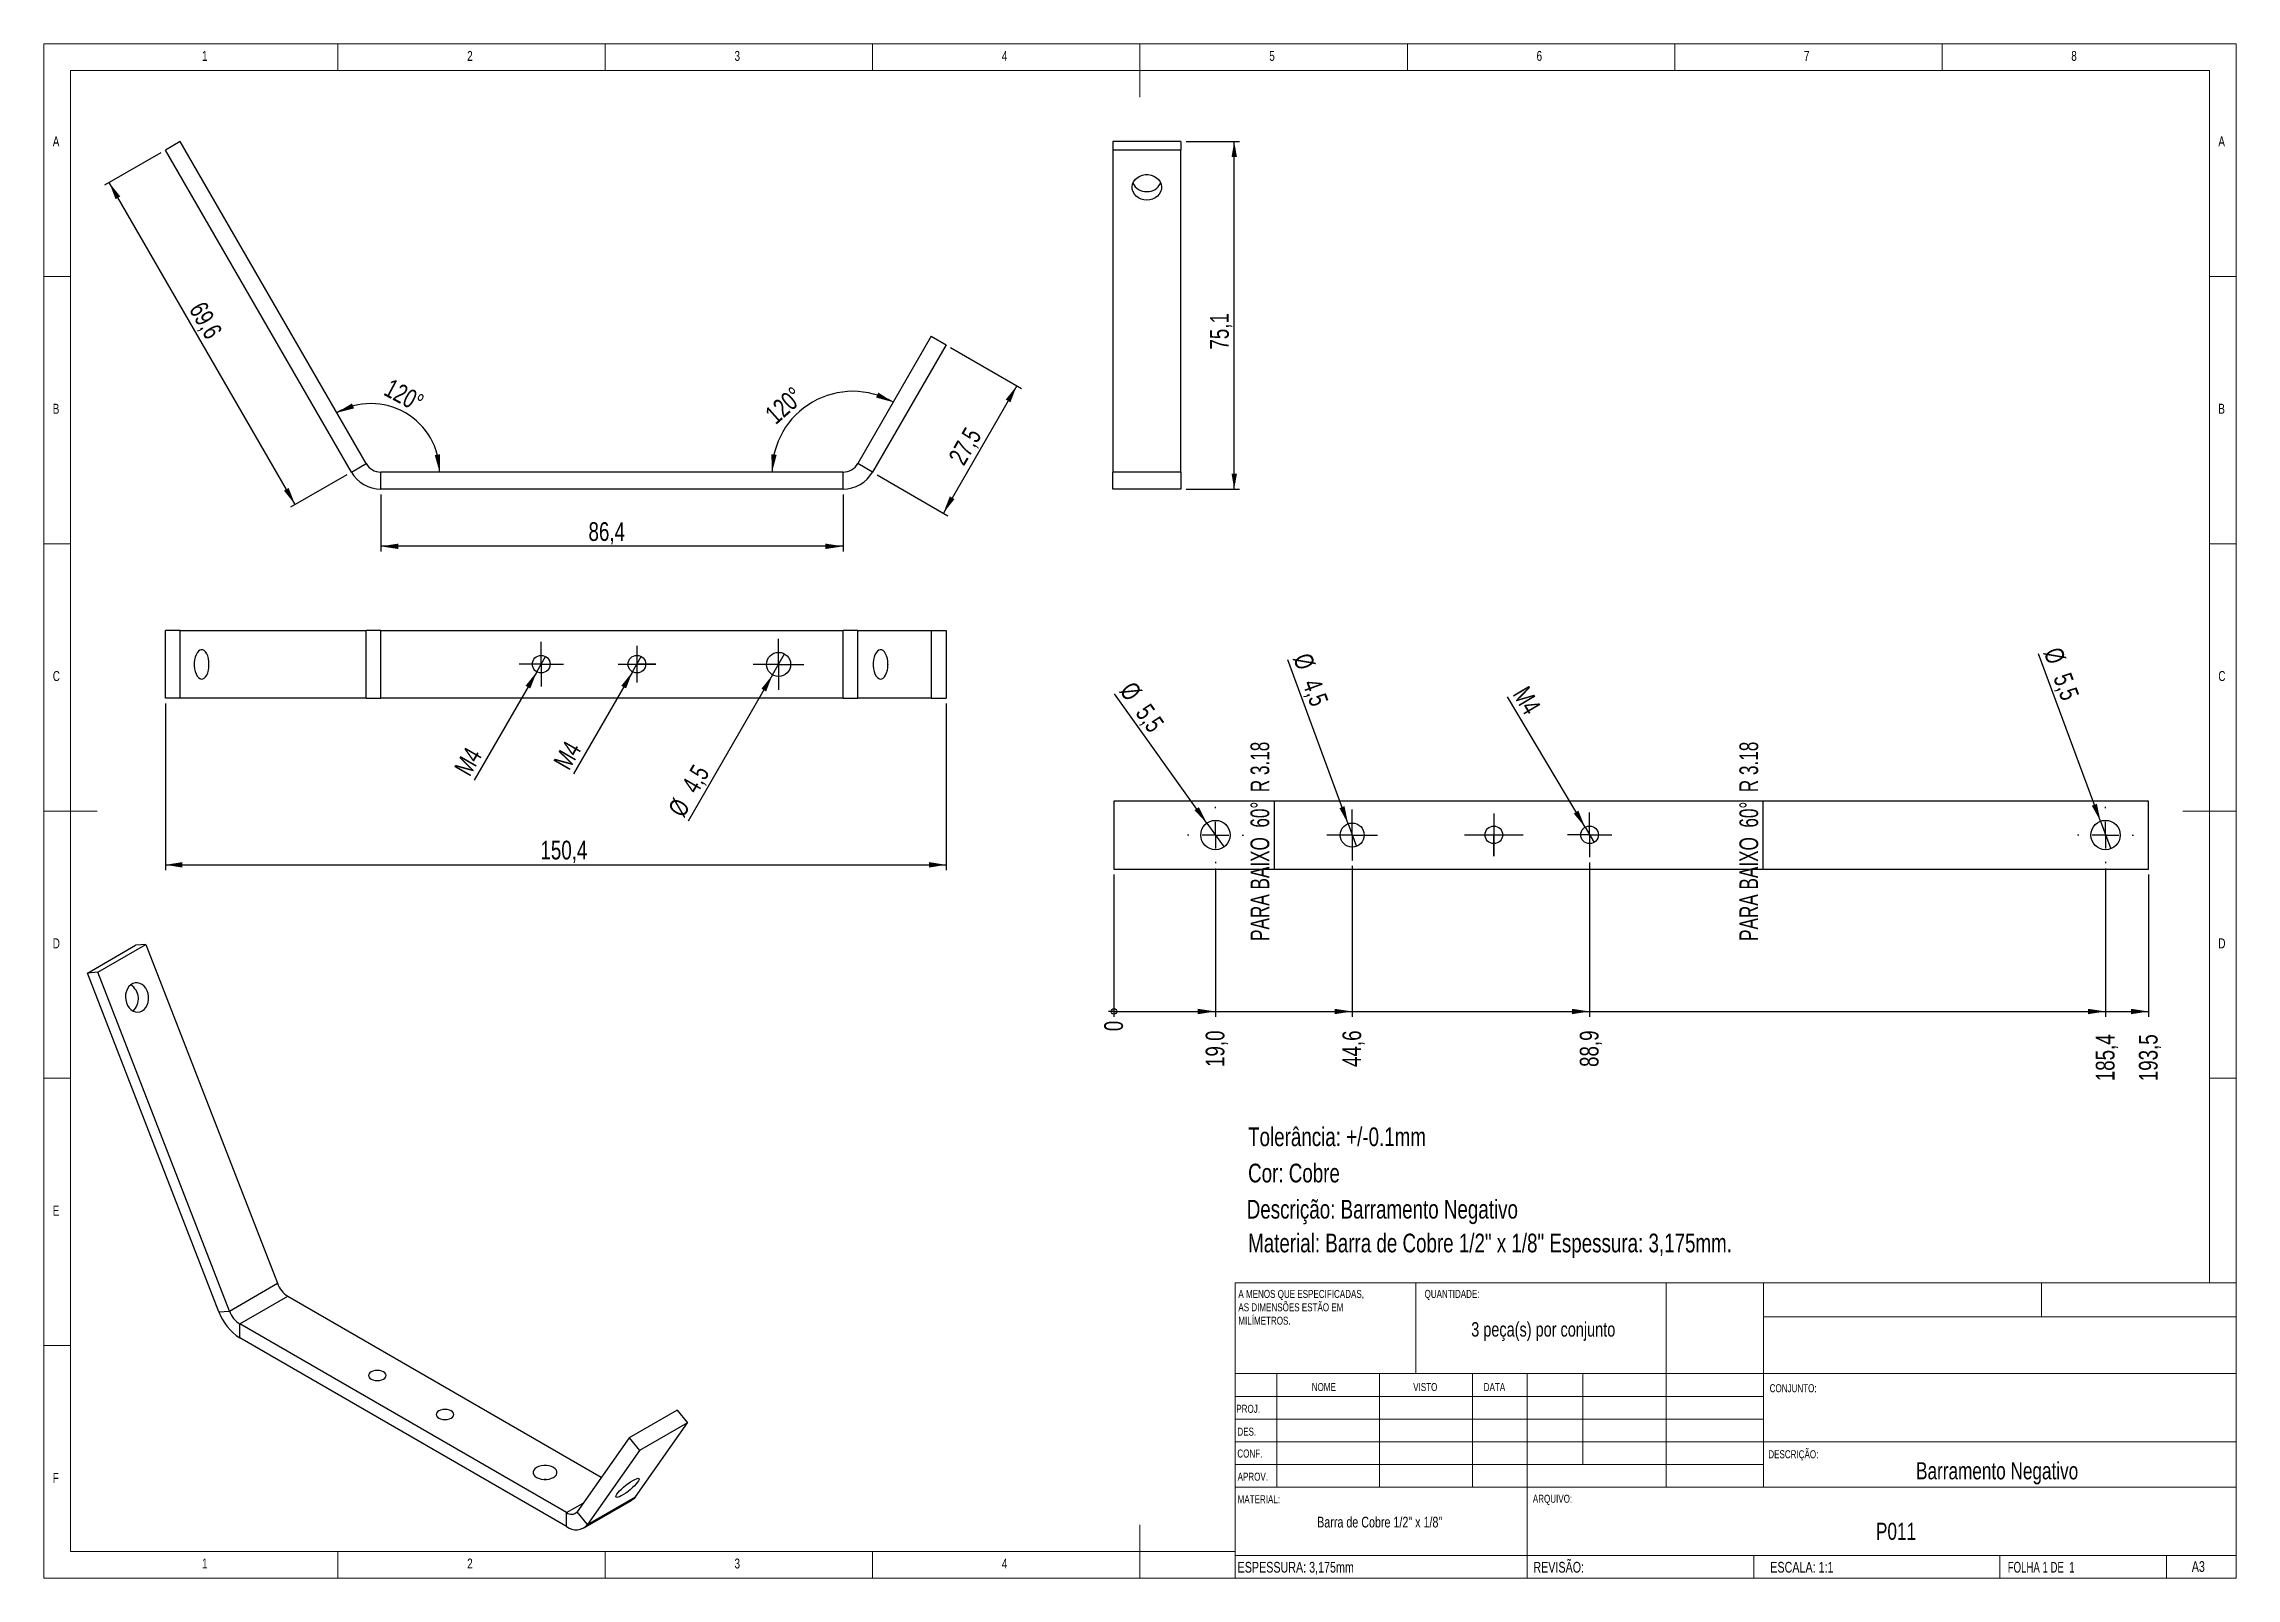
# Model space of a CAD drawing. Header units: millimetres. Extents: x 5 to 415, y 5 to 292.
import ezdxf

# ---------------------------------------------------------------- set-up
doc = ezdxf.new("R2010")
doc.units = ezdxf.units.MM
doc.header["$PDSIZE"] = -1
doc.linetypes.add('CENTERX2', pattern=[20.32, 12.7, -2.54, 2.54, -2.54])
doc.layers.add('CAMADA_1', color=179, linetype='Continuous')
doc.layers.add('FORMAT', color=7, linetype='Continuous')
doc.styles.add('SLDTEXTSTYLE0', font='TXT', dxfattribs={"width": 0.75})
doc.styles.add('SLDTEXTSTYLE1', font='TXT', dxfattribs={"width": 0.673077})
doc.styles.add('SLDTEXTSTYLE2', font='TXT', dxfattribs={"width": 0.684783})
doc.dimstyles.new('SLDDIMSTYLE0', dxfattribs={"dimtxt": 3.5, "dimasz": 3.302, "dimexe": 0, "dimexo": 0.0625, "dimgap": 0.875, "dimtad": 1, "dimdec": 4, "dimzin": 12, "dimdsep": 46, "dimtxsty": 'SLDTEXTSTYLE0', "dimsah": 1, "dimcen": 0.09, "dimazin": 3, "dimtfac": 1, "dimtofl": 0, "dimtmove": 0, "dimatfit": 3, "dimfxl": 1, "dimfrac": 2, "dimtolj": 1, "dimtzin": 12, "dimarcsym": 0})
doc.dimstyles.new('SLDDIMSTYLE1', dxfattribs={"dimtxt": 3.5, "dimasz": 3.302, "dimexe": 0, "dimexo": 0.0625, "dimgap": 0.875, "dimtad": 1, "dimdec": 1, "dimrnd": 1e-09, "dimzin": 12, "dimdsep": 46, "dimtxsty": 'SLDTEXTSTYLE0', "dimsah": 1, "dimcen": 0.09, "dimadec": 0, "dimazin": 3, "dimtfac": 1, "dimtdec": 1, "dimtofl": 0, "dimtmove": 0, "dimatfit": 3, "dimfxl": 1, "dimfrac": 2, "dimtolj": 1, "dimtzin": 12, "dimarcsym": 0})
doc.dimstyles.new('SLDDIMSTYLE2', dxfattribs={"dimtxt": 3.5, "dimasz": 3.302, "dimexe": 0, "dimexo": 0.0625, "dimgap": 0.875, "dimtad": 1, "dimdec": 1, "dimrnd": 1e-09, "dimzin": 12, "dimdsep": 46, "dimtxsty": 'SLDTEXTSTYLE0', "dimblk1": 'NONE', "dimsah": 1, "dimcen": 0, "dimadec": 0, "dimazin": 3, "dimtfac": 1, "dimtdec": 1, "dimtmove": 0, "dimatfit": 3, "dimldrblk": 'NONE', "dimfxl": 1, "dimfrac": 2, "dimtolj": 1, "dimtzin": 12, "dimarcsym": 0})
doc.dimstyles.new('SLDDIMSTYLE3', dxfattribs={"dimtxt": 3.5, "dimasz": 3.302, "dimexe": 0, "dimexo": 0.0625, "dimgap": 0.875, "dimtad": 1, "dimdec": 1, "dimrnd": 1e-09, "dimzin": 12, "dimdsep": 46, "dimtxsty": 'SLDTEXTSTYLE0', "dimblk1": 'NONE', "dimsah": 1, "dimcen": 0, "dimadec": 0, "dimazin": 3, "dimtfac": 1, "dimtdec": 1, "dimtmove": 0, "dimatfit": 3, "dimldrblk": 'NONE', "dimfxl": 1, "dimfrac": 2, "dimtolj": 1, "dimtzin": 12, "dimarcsym": 0})
doc.dimstyles.new('SLDDIMSTYLE4', dxfattribs={"dimtxt": 3.5, "dimasz": 0.338667, "dimexe": 0, "dimexo": 0.0625, "dimgap": 0.875, "dimtad": 0, "dimtih": 1, "dimtoh": 1, "dimdec": 0, "dimrnd": 1e-09, "dimdsep": 46, "dimtxsty": 'SLDTEXTSTYLE0', "dimblk1": 'ORIGIN', "dimblk2": 'ORIGIN', "dimsah": 1, "dimcen": 0.09, "dimadec": 0, "dimazin": 2, "dimtfac": 1, "dimtdec": 0, "dimtofl": 0, "dimtmove": 0, "dimatfit": 3, "dimldrblk": 'ORIGIN', "dimfxl": 1, "dimfrac": 2, "dimtolj": 1, "dimtzin": 12, "dimarcsym": 0})
doc.dimstyles.new('SLDDIMSTYLE5', dxfattribs={"dimtxt": 3.5, "dimasz": 3.302, "dimexe": 0, "dimexo": 0.0625, "dimgap": 0.875, "dimtad": 0, "dimtih": 1, "dimtoh": 1, "dimdec": 1, "dimrnd": 1e-09, "dimzin": 12, "dimdsep": 46, "dimtxsty": 'SLDTEXTSTYLE0', "dimsah": 1, "dimcen": 0.09, "dimadec": 0, "dimazin": 3, "dimtfac": 1, "dimtdec": 1, "dimtofl": 0, "dimtmove": 0, "dimatfit": 3, "dimfxl": 1, "dimfrac": 2, "dimtolj": 1, "dimtzin": 12, "dimarcsym": 0})

# ---------------------------------------------------------------- blocks, each defined once
blk = doc.blocks.new('SW_NOTE_0')
at = {"color": 0, "linetype": 'Continuous', "lineweight": 0, "char_height": 1.5, "attachment_point": 1, "style": 'SLDTEXTSTYLE0'}
for s, insert in [('A MENOS QUE ESPECIFICADAS,', (0, 1.93)), ('AS DIMENSÕES ESTÃO EM', (0, -0.57)), ('MILÍMETROS.', (0, -3.07))]:
    blk.add_mtext(s, dxfattribs=dict(at, insert=insert))
blk = doc.blocks.new('_D')
at = {"layer": 'CAMADA_1'}
blk.add_arc((66.19, 211.88), 12.83, 0, 120, dxfattribs=at)
for points in [[(59.77, 223), (63.01, 223.81), (62.62, 224.74)], [(79.02, 211.88), (79.11, 215.22), (78.1, 215.1)]]:
    blk.add_solid(points, dxfattribs=at)
at = {"layer": 'CAMADA_1', "insert": (70, 229.52), "char_height": 3.5, "attachment_point": 1, "rotation": 331.8155, "style": 'SLDTEXTSTYLE0'}
blk.add_mtext('120°', dxfattribs=at)
blk = doc.blocks.new('_D_1')
at = {"layer": 'CAMADA_1'}
blk.add_arc((156.3, 211.88), 15.12, 60, 180, dxfattribs=at)
for points in [[(163.86, 224.97), (161.05, 226.77), (160.64, 225.84)], [(141.19, 211.88), (142.05, 215.11), (141.04, 215.22)]]:
    blk.add_solid(points, dxfattribs=at)
at = {"layer": 'CAMADA_1', "insert": (139.56, 223.27), "char_height": 3.5, "attachment_point": 1, "rotation": 41.5647, "style": 'SLDTEXTSTYLE0'}
blk.add_mtext('120°', dxfattribs=at)
blk = doc.blocks.new('_D_2')
at = {"layer": 'CAMADA_1'}
for p, q in [((26.87, 271.63), (16.35, 265.56)), ((52, 205.81), (17.21, 266.06)), ((61.65, 211.39), (51.13, 205.31))]:
    blk.add_line(p, q, dxfattribs=at)
for points in [[(17.21, 266.06), (18.42, 262.94), (19.3, 263.45)], [(52, 205.81), (50.78, 208.92), (49.91, 208.42)]]:
    blk.add_solid(points, dxfattribs=at)
at = {"layer": 'CAMADA_1', "insert": (35.09, 244.11), "char_height": 3.5, "attachment_point": 1, "rotation": 300, "style": 'SLDTEXTSTYLE0'}
blk.add_mtext('69,6', dxfattribs=at)
blk = doc.blocks.new('_D_3')
at = {"layer": 'CAMADA_1'}
for p, q in [((68.02, 207.71), (68.02, 197.01)), ((154.47, 207.71), (154.47, 197.01)), ((154.47, 198.01), (68.02, 198.01))]:
    blk.add_line(p, q, dxfattribs=at)
for points in [[(68.02, 198.01), (71.32, 197.5), (71.32, 198.52)], [(154.47, 198.01), (151.16, 198.52), (151.16, 197.5)]]:
    blk.add_solid(points, dxfattribs=at)
at = {"layer": 'CAMADA_1', "insert": (106.86, 202.52), "char_height": 3.5, "attachment_point": 1, "style": 'SLDTEXTSTYLE0'}
blk.add_mtext('86,4', dxfattribs=at)
blk = doc.blocks.new('_D_4')
at = {"layer": 'CAMADA_1'}
for p, q in [((174.59, 235.2), (187.84, 227.55)), ((186.97, 228.05), (173.22, 204.23)), ((160.84, 211.39), (174.09, 203.73))]:
    blk.add_line(p, q, dxfattribs=at)
for points in [[(186.97, 228.05), (184.88, 225.45), (185.76, 224.94)], [(173.22, 204.23), (175.31, 206.84), (174.43, 207.35)]]:
    blk.add_solid(points, dxfattribs=at)
at = {"layer": 'CAMADA_1', "insert": (174.03, 214.65), "char_height": 3.5, "attachment_point": 1, "rotation": 60, "style": 'SLDTEXTSTYLE0'}
blk.add_mtext('27,5', dxfattribs=at)
blk = doc.blocks.new('_D_5')
at = {"layer": 'CAMADA_1'}
for q in [(98.84, 177.39), (85.49, 154.27)]:
    blk.add_line((97.19, 174.54), q, dxfattribs=at)
blk.add_solid([(97.19, 174.54), (95.1, 171.93), (95.98, 171.42)], dxfattribs=at)
at = {"layer": 'CAMADA_1', "insert": (81.6, 156.51), "char_height": 3.5, "attachment_point": 1, "rotation": 60, "style": 'SLDTEXTSTYLE0'}
blk.add_mtext('M4', dxfattribs=at)
blk = doc.blocks.new('_NONE')
blk = doc.blocks.new('_D_6')
at = {"layer": 'CAMADA_1'}
for q in [(143.54, 177.87), (125.47, 146.58)]:
    blk.add_line((141.29, 173.98), q, dxfattribs=at)
blk.add_solid([(141.29, 173.98), (139.2, 171.37), (140.08, 170.86)], dxfattribs=at)
at = {"layer": 'CAMADA_1', "char_height": 3.5, "attachment_point": 1, "rotation": 60, "style": 'SLDTEXTSTYLE0'}
for s, insert in [('4,5', (124.12, 153.26)), ('%%c', (121.58, 148.83))]:
    blk.add_mtext(s, dxfattribs=dict(at, insert=insert))
blk = doc.blocks.new('_D_7')
at = {"layer": 'CAMADA_1'}
for p, q in [((27.74, 168.58), (27.74, 137.43)), ((173.72, 168.58), (173.72, 137.43)), ((27.74, 138.43), (173.72, 138.43))]:
    blk.add_line(p, q, dxfattribs=at)
for points in [[(27.74, 138.43), (30.92, 137.92), (30.92, 138.94)], [(173.72, 138.43), (170.54, 138.94), (170.54, 137.92)]]:
    blk.add_solid(points, dxfattribs=at)
at = {"layer": 'CAMADA_1', "insert": (97.87, 142.94), "char_height": 3.5, "attachment_point": 1, "style": 'SLDTEXTSTYLE0'}
blk.add_mtext('150,4', dxfattribs=at)
blk = doc.blocks.new('_D_8')
at = {"layer": 'CAMADA_1'}
for q in [(116.74, 177.39), (104.06, 155.43)]:
    blk.add_line((115.09, 174.54), q, dxfattribs=at)
blk.add_solid([(115.09, 174.54), (113, 171.93), (113.88, 171.42)], dxfattribs=at)
at = {"layer": 'CAMADA_1', "insert": (100.17, 157.67), "char_height": 3.5, "attachment_point": 1, "rotation": 60, "style": 'SLDTEXTSTYLE0'}
blk.add_mtext('M4', dxfattribs=at)
blk = doc.blocks.new('SW_CENTERMARKSYMBOL_0')
at = {"layer": 'CAMADA_1', "color": 0}
for p, q in [((0, 2.5), (0, 4.75)), ((-2.5, 0), (-4.75, 0)), ((0, 0), (-2.5, 0)), ((0, 0), (0, 2.5)), ((0, 0), (0, -2.5)), ((0, 0), (2.5, 0)), ((2.5, 0), (4.75, 0)), ((0, -2.5), (0, -4.75))]:
    blk.add_line(p, q, dxfattribs=at)
blk = doc.blocks.new('SW_CENTERMARKSYMBOL_1')
at = {"layer": 'CAMADA_1', "color": 0}
for p, q in [((0, 2.5), (0, 4.15)), ((-2.5, 0), (-4.15, 0)), ((0, 0), (-2.5, 0)), ((0, 0), (0, 2.5)), ((0, 0), (0, -2.5)), ((0, 0), (2.5, 0)), ((2.5, 0), (4.15, 0)), ((0, -2.5), (0, -4.15))]:
    blk.add_line(p, q, dxfattribs=at)
blk = doc.blocks.new('_D_9')
at = {"layer": 'CAMADA_1'}
for p, q in [((218.62, 273.72), (228.62, 273.72)), ((227.62, 208.71), (227.62, 273.72)), ((218.62, 208.71), (228.62, 208.71))]:
    blk.add_line(p, q, dxfattribs=at)
for points in [[(227.62, 273.72), (227.12, 270.84), (228.13, 270.84)], [(227.62, 208.71), (228.13, 211.59), (227.12, 211.59)]]:
    blk.add_solid(points, dxfattribs=at)
at = {"layer": 'CAMADA_1', "insert": (223.11, 234.8), "char_height": 3.5, "attachment_point": 1, "rotation": 90, "style": 'SLDTEXTSTYLE0'}
blk.add_mtext('75,1', dxfattribs=at)
blk = doc.blocks.new('_ORIGIN')
at = {"color": 0, "linetype": 'ByBlock', "lineweight": -2}
blk.add_line((0, 0), (-1, 0), dxfattribs=at)
blk.add_circle((0, 0), 0.5, dxfattribs=at)
blk = doc.blocks.new('_D_10')
at = {"layer": 'CAMADA_1'}
blk.add_line((205.13, 136.65), (205.13, 109.98), dxfattribs=at)
at = {"layer": 'CAMADA_1', "xscale": 1.016, "yscale": 1.016}
blk.add_blockref('_ORIGIN', (205.13, 111), dxfattribs=at)
at = {"layer": 'CAMADA_1', "insert": (203.31, 107.31), "char_height": 3.5, "attachment_point": 1, "rotation": 90, "style": 'SLDTEXTSTYLE0'}
blk.add_mtext('0', dxfattribs=at)
blk = doc.blocks.new('_D_11')
at = {"layer": 'CAMADA_1'}
for p, q in [((224.11, 137.75), (224.11, 109.98)), ((205.13, 111), (224.11, 111))]:
    blk.add_line(p, q, dxfattribs=at)
blk.add_solid([(224.11, 111), (220.81, 111.5), (220.81, 110.49)], dxfattribs=at)
at = {"layer": 'CAMADA_1', "insert": (222.28, 100.62), "char_height": 3.5, "attachment_point": 1, "rotation": 90, "style": 'SLDTEXTSTYLE0'}
blk.add_mtext('19,0', dxfattribs=at)
blk = doc.blocks.new('_D_12')
at = {"layer": 'CAMADA_1'}
for p, q in [((249.68, 138.25), (249.68, 109.98)), ((224.11, 111), (249.68, 111))]:
    blk.add_line(p, q, dxfattribs=at)
blk.add_solid([(249.68, 111), (246.38, 111.5), (246.38, 110.49)], dxfattribs=at)
at = {"layer": 'CAMADA_1', "insert": (247.86, 100.62), "char_height": 3.5, "attachment_point": 1, "rotation": 90, "style": 'SLDTEXTSTYLE0'}
blk.add_mtext('44,6', dxfattribs=at)
blk = doc.blocks.new('_D_13')
at = {"layer": 'CAMADA_1'}
for p, q in [((294.08, 138.89), (294.08, 109.98)), ((249.68, 111), (294.08, 111))]:
    blk.add_line(p, q, dxfattribs=at)
blk.add_solid([(294.08, 111), (290.78, 111.5), (290.78, 110.49)], dxfattribs=at)
at = {"layer": 'CAMADA_1', "insert": (292.25, 100.62), "char_height": 3.5, "attachment_point": 1, "rotation": 90, "style": 'SLDTEXTSTYLE0'}
blk.add_mtext('88,9', dxfattribs=at)
blk = doc.blocks.new('_D_14')
at = {"layer": 'CAMADA_1'}
for p, q in [((390.58, 137.75), (390.58, 109.98)), ((294.08, 111), (390.58, 111))]:
    blk.add_line(p, q, dxfattribs=at)
blk.add_solid([(390.58, 111), (387.28, 111.5), (387.28, 110.49)], dxfattribs=at)
at = {"layer": 'CAMADA_1', "insert": (388.75, 97.95), "char_height": 3.5, "attachment_point": 1, "rotation": 90, "style": 'SLDTEXTSTYLE0'}
blk.add_mtext('185,4', dxfattribs=at)
blk = doc.blocks.new('_D_15')
at = {"layer": 'CAMADA_1'}
for p, q in [((398.63, 136.65), (398.63, 109.98)), ((390.58, 111), (398.63, 111))]:
    blk.add_line(p, q, dxfattribs=at)
blk.add_solid([(398.63, 111), (395.33, 111.5), (395.33, 110.49)], dxfattribs=at)
at = {"layer": 'CAMADA_1', "insert": (396.81, 97.95), "char_height": 3.5, "attachment_point": 1, "rotation": 90, "style": 'SLDTEXTSTYLE0'}
blk.add_mtext('193,5', dxfattribs=at)
blk = doc.blocks.new('_D_16')
at = {"layer": 'CAMADA_1'}
for q in [(378.03, 177.88), (391.54, 141.42)]:
    blk.add_line((389.63, 146.58), q, dxfattribs=at)
blk.add_solid([(389.63, 146.58), (388.96, 149.85), (388, 149.5)], dxfattribs=at)
at = {"layer": 'CAMADA_1', "char_height": 3.5, "attachment_point": 1, "rotation": 290.3217, "style": 'SLDTEXTSTYLE0'}
for s, insert in [('%%c', (382.25, 179.44)), ('5,5', (384.04, 174.66))]:
    blk.add_mtext(s, dxfattribs=dict(at, insert=insert))
blk = doc.blocks.new('_D_17')
at = {"layer": 'CAMADA_1'}
for q in [(278.73, 169.87), (294.92, 142.62)]:
    blk.add_line((293.24, 145.46), q, dxfattribs=at)
blk.add_solid([(293.24, 145.46), (291.99, 148.56), (291.11, 148.04)], dxfattribs=at)
at = {"layer": 'CAMADA_1', "insert": (282.6, 172.17), "char_height": 3.5, "attachment_point": 1, "rotation": 300.7228, "style": 'SLDTEXTSTYLE0'}
blk.add_mtext('M4', dxfattribs=at)
blk = doc.blocks.new('_D_18')
at = {"layer": 'CAMADA_1'}
for q in [(237.66, 176.8), (250.46, 141.89)]:
    blk.add_line((248.91, 146.11), q, dxfattribs=at)
blk.add_solid([(248.91, 146.11), (248.25, 149.39), (247.3, 149.04)], dxfattribs=at)
at = {"layer": 'CAMADA_1', "char_height": 3.5, "attachment_point": 1, "rotation": 290.1268, "style": 'SLDTEXTSTYLE0'}
for s, insert in [('%%c', (241.89, 178.35)), ('4,5', (243.65, 173.56))]:
    blk.add_mtext(s, dxfattribs=dict(at, insert=insert))
blk = doc.blocks.new('_D_19')
at = {"layer": 'CAMADA_1'}
for q in [(205.24, 170.4), (225.71, 141.76)]:
    blk.add_line((222.51, 146.24), q, dxfattribs=at)
blk.add_solid([(222.51, 146.24), (221, 149.22), (220.18, 148.63)], dxfattribs=at)
at = {"layer": 'CAMADA_1', "char_height": 3.5, "attachment_point": 1, "rotation": 305.5544, "style": 'SLDTEXTSTYLE0'}
for s, insert in [('%%c', (208.9, 173.02)), ('5,5', (211.87, 168.87))]:
    blk.add_mtext(s, dxfattribs=dict(at, insert=insert))
blk = doc.blocks.new('SW_CENTERMARKSYMBOL_2')
at = {"layer": 'CAMADA_1', "color": 0}
for p, q in [((0, 2.5), (0, 4.75)), ((-2.5, 0), (-4.75, 0)), ((0, 0), (-2.5, 0)), ((0, 0), (0, 2.5)), ((0, 0), (0, -2.5)), ((0, 0), (2.5, 0)), ((2.5, 0), (4.75, 0)), ((0, -2.5), (0, -4.75))]:
    blk.add_line(p, q, dxfattribs=at)
blk = doc.blocks.new('SW_CENTERMARKSYMBOL_3')
at = {"layer": 'CAMADA_1', "color": 0}
for p, q in [((0, 2.5), (0, 4.15)), ((-2.5, 0), (-4.15, 0)), ((0, 0), (-2.5, 0)), ((0, 0), (0, 2.5)), ((0, 0), (0, -2.5)), ((0, 0), (2.5, 0)), ((2.5, 0), (4.15, 0)), ((0, -2.5), (0, -4.15))]:
    blk.add_line(p, q, dxfattribs=at)
blk = doc.blocks.new('SW_CENTERMARKSYMBOL_4')
at = {"layer": 'CAMADA_1', "color": 0}
for p, q in [((0, 5), (0, 5.25)), ((-5, 0), (-5.25, 0)), ((0, 0), (-2.5, 0)), ((0, 0), (0, 2.5)), ((0, 0), (0, -2.5)), ((0, 0), (2.5, 0)), ((5, 0), (5.25, 0)), ((0, -5), (0, -5.25))]:
    blk.add_line(p, q, dxfattribs=at)
blk = doc.blocks.new('SW_CENTERMARKSYMBOL_5')
at = {"layer": 'CAMADA_1', "color": 0}
for p, q in [((0, 5), (0, 5.25)), ((-5, 0), (-5.25, 0)), ((0, 0), (-2.5, 0)), ((0, 0), (0, 2.5)), ((0, 0), (0, -2.5)), ((0, 0), (2.5, 0)), ((5, 0), (5.25, 0)), ((0, -5), (0, -5.25))]:
    blk.add_line(p, q, dxfattribs=at)

msp = doc.modelspace()

# ---------------------------------------------------------------- linework, layer by layer
at = {"color": 7, "linetype": 'Continuous', "lineweight": 18}
for p, q in [((415, 292), (5, 292)), ((5, 292), (5, 5)), ((60, 287), (60, 292)), ((110, 292), (110, 287)), ((160, 287), (160, 292)), ((210, 292), (210, 282)), ((260, 287), (260, 292)), ((310, 292), (310, 287)), ((360, 287), (360, 292)), ((415, 5), (415, 292)), ((410, 287), (10, 287)), ((10, 287), (10, 10)), ((410, 287), (410, 60.25)), ((10, 248.5), (5, 248.5)), ((415, 248.5), (410, 248.5)), ((5, 198.5), (10, 198.5)), ((410, 198.5), (415, 198.5)), ((5, 148.5), (15, 148.5)), ((415, 148.5), (405, 148.5)), ((5, 98.5), (10, 98.5)), ((410, 98.5), (415, 98.5)), ((227.8, 60.25), (415, 60.25)), ((227.8, 60.25), (227.8, 5)), ((261.59667, 43.25423), (261.594, 60.25)), ((308.4, 60.25), (308.4, 22)), ((326.6, 60.25), (326.6, 22.0155)), ((378.6, 53.875), (378.6, 60.25)), ((415, 53.875), (326.6, 53.875)), ((10, 48.5), (5, 48.5)), ((415, 43.25423), (227.8, 43.25423)), ((235.6, 43.25122), (235.6, 22.00856)), ((254.79095, 43.25423), (254.79095, 22.00856)), ((272.19893, 43.25696), (272.19893, 22.00856)), ((282.4, 5.00423), (282.4, 43.25423)), ((292.8, 26.25), (292.8, 43.25)), ((326.6, 39), (227.8, 39)), ((326.6, 34.75), (227.8, 34.75)), ((326.6, 30.5), (227.8, 30.5)), ((326.6, 30.5), (415, 30.5)), ((326.6, 26.25), (227.8, 26.25)), ((282.4, 22.00856), (227.8, 22.00856)), ((282.4, 22.00856), (415, 22.02936)), ((210, 5), (210, 15)), ((10, 10), (227.8, 10)), ((60, 5), (60, 10)), ((110, 10), (110, 5)), ((160, 5), (160, 10)), ((227.8, 9.25), (415, 9.25)), ((324.77688, 9.25), (324.77688, 5)), ((370.8, 5), (370.8, 9.25)), ((402, 5), (402, 9.25)), ((5, 5), (415, 5))]:
    msp.add_line(p, q, dxfattribs=at)
at = {"color": 7, "linetype": 'Continuous', "lineweight": 25}
for p, q in [((30.48519, 273.72022), (27.73556, 272.13272)), ((62.5193, 211.88551), (27.73556, 272.13272)), ((65.26893, 213.47301), (30.48519, 273.72022)), ((217.62463, 273.72022), (204.92463, 273.72022)), ((204.92463, 273.72022), (204.92463, 272.13272)), ((217.62463, 272.13272), (204.92463, 272.13272)), ((204.92463, 272.13272), (204.92463, 211.88551)), ((217.62463, 273.72022), (217.62463, 272.13272)), ((217.62463, 211.88551), (217.62463, 272.13272)), ((170.97247, 237.29195), (157.22059, 213.47301)), ((173.7221, 235.70445), (159.97022, 211.88551)), ((170.97247, 237.29195), (173.7221, 235.70445)), ((62.5193, 211.88551), (65.26893, 213.47301)), ((159.97022, 211.88551), (157.22059, 213.47301)), ((154.46663, 211.88301), (68.02289, 211.88301)), ((68.02289, 208.70801), (68.02289, 211.88301)), ((154.46663, 208.70801), (154.46663, 211.88301)), ((217.62463, 211.88551), (204.92463, 211.88551)), ((204.92463, 208.70801), (204.92463, 211.88551)), ((217.62463, 211.88551), (217.62463, 208.70801)), ((154.46663, 208.70801), (68.02289, 208.70801)), ((217.62463, 208.70801), (204.92463, 208.70801)), ((27.73556, 169.57514), (27.73556, 182.27514)), ((30.48519, 182.27514), (27.73556, 182.27514)), ((30.48519, 169.57514), (30.48519, 182.27514)), ((30.48519, 182.27514), (65.26893, 182.27514)), ((65.26893, 169.57514), (65.26893, 182.27514)), ((68.02289, 182.27514), (65.26893, 182.27514)), ((68.02289, 182.27514), (154.46663, 182.27514)), ((68.02289, 169.57514), (68.02289, 182.27514)), ((154.46663, 169.57514), (154.46663, 182.27514)), ((157.22059, 182.27514), (154.46663, 182.27514)), ((157.22059, 182.27514), (170.97247, 182.27514)), ((157.22059, 169.57514), (157.22059, 182.27514)), ((170.97247, 182.27514), (170.97247, 169.57514)), ((170.97247, 182.27514), (173.7221, 182.27514)), ((173.7221, 182.27514), (173.7221, 169.57514)), ((162.85838, 175.97021), (162.85838, 175.88007)), ((30.48519, 169.57514), (27.73556, 169.57514)), ((65.26893, 169.57514), (30.48519, 169.57514)), ((65.26893, 169.57514), (68.02289, 169.57514)), ((154.46663, 169.57514), (68.02289, 169.57514)), ((154.46663, 169.57514), (157.22059, 169.57514)), ((170.97247, 169.57514), (157.22059, 169.57514)), ((170.97247, 169.57514), (173.7221, 169.57514)), ((205.13247, 150.3508), (205.13247, 137.6508)), ((398.63247, 150.3508), (205.13247, 150.3508)), ((398.63247, 137.6508), (398.63247, 150.3508)), ((205.13247, 137.6508), (398.63247, 137.6508)), ((13.1522, 118.18882), (22.13246, 123.37302)), ((15.09648, 118.36267), (24.07674, 123.54686)), ((24.07674, 123.54686), (22.13246, 123.37302)), ((24.07674, 123.54686), (48.67256, 60.15369)), ((15.09648, 118.36267), (13.1522, 118.18882)), ((37.74802, 54.79565), (13.1522, 118.18882)), ((39.6923, 54.9695), (15.09648, 118.36267)), ((39.6923, 54.9695), (48.67256, 60.15369)), ((41.63965, 52.54702), (50.6199, 57.73122)), ((50.6199, 57.73122), (109.24674, 23.88666)), ((37.74802, 54.79565), (39.6923, 54.9695)), ((102.7646, 17.26034), (41.63965, 52.54702)), ((41.63965, 49.95451), (41.63965, 52.54702)), ((102.7646, 14.66782), (41.63965, 49.95451)), ((123.41625, 36.45422), (114.43599, 31.27003)), ((115.63649, 20.19998), (125.36053, 34.03555)), ((125.36053, 34.03555), (116.38027, 28.85136)), ((123.41625, 36.45422), (125.36053, 34.03555)), ((114.43599, 31.27003), (104.71195, 17.43446)), ((116.38027, 28.85136), (106.65623, 15.01579)), ((114.43599, 31.27003), (116.38027, 28.85136)), ((98.87385, 23.47711), (98.58715, 23.47711)), ((102.7646, 17.26034), (105.83557, 19.03317)), ((102.7646, 14.66782), (102.7646, 17.26034)), ((106.65623, 15.01579), (104.71195, 17.43446)), ((105.94184, 14.3532), (114.9221, 19.53739)), ((106.65623, 15.01579), (115.63649, 20.19998))]:
    msp.add_line(p, q, dxfattribs=at)
at = {"color": 7, "linetype": 'CENTERX2'}
for p, q in [((235.13247, 137.6508), (235.13247, 150.3508)), ((326.56873, 137.6508), (326.56873, 150.3508))]:
    msp.add_line(p, q, dxfattribs=at)
at = {"color": 7, "linetype": 'Continuous', "lineweight": 25, "flags": 128}
for points in [[(211.27463, 262.77802), (210.72106, 262.82677), (210.19015, 262.97103), (209.70364, 263.20488), (209.28145, 263.51876), (208.94086, 263.89982), (208.69581, 264.33246), (208.55634, 264.79895), (208.52816, 265.28021), (208.61242, 265.75653), (208.80567, 266.20842), (209.1, 266.61736), (209.48336, 266.96662), (209.94005, 267.24191), (210.45138, 267.43194), (210.99642, 267.52894), (211.55284, 267.52894), (212.09788, 267.43194), (212.60921, 267.24191), (213.06591, 266.96662), (213.44926, 266.61736), (213.74359, 266.20842), (213.93684, 265.75653), (214.0211, 265.28021), (213.99292, 264.79895), (213.85345, 264.33246), (213.6084, 263.89982), (213.26781, 263.51876), (212.84562, 263.20488), (212.35911, 262.97103), (211.8282, 262.82677), (211.27463, 262.77802)], [(35.88613, 175.92514), (35.85798, 176.47871), (35.7747, 177.00962), (35.63968, 177.49613), (35.45846, 177.91832), (35.23845, 178.25891), (34.98867, 178.50396), (34.71934, 178.64343), (34.44149, 178.67161), (34.16648, 178.58735), (33.90559, 178.3941), (33.66948, 178.09977), (33.46784, 177.71641), (33.3089, 177.25972), (33.19919, 176.74839), (33.14318, 176.20335), (33.14318, 175.64692), (33.19919, 175.10189), (33.3089, 174.59056), (33.46784, 174.13386), (33.66948, 173.7505), (33.90559, 173.45618), (34.16648, 173.26293), (34.44149, 173.17867), (34.71934, 173.20685), (34.98867, 173.34632), (35.23845, 173.59137), (35.45846, 173.93196), (35.63968, 174.35415), (35.7747, 174.84066), (35.85798, 175.37157), (35.88613, 175.92514)], [(162.85857, 175.92514), (162.83042, 176.47871), (162.74713, 177.00962), (162.61212, 177.49613), (162.4309, 177.91832), (162.21089, 178.25891), (161.96111, 178.50396), (161.69178, 178.64343), (161.41392, 178.67161), (161.13892, 178.58735), (160.87802, 178.3941), (160.64192, 178.09977), (160.44027, 177.71641), (160.28134, 177.25972), (160.17162, 176.74839), (160.11562, 176.20335), (160.11562, 175.64692), (160.17162, 175.10189), (160.28134, 174.59056), (160.44027, 174.13386), (160.64192, 173.7505), (160.87802, 173.45618), (161.13892, 173.26293), (161.41392, 173.17867), (161.69178, 173.20685), (161.96111, 173.34632), (162.21089, 173.59137), (162.4309, 173.93196), (162.61212, 174.35415), (162.74713, 174.84066), (162.83042, 175.37157), (162.85857, 175.92514)], [(23.40565, 111.11158), (23.77718, 111.38885), (24.0937, 111.75736), (24.34224, 112.20202), (24.51264, 112.70463), (24.5979, 113.24462), (24.59456, 113.79987), (24.50273, 114.34766), (24.32618, 114.86555), (24.07215, 115.33235), (23.75102, 115.72895), (23.37595, 116.0391), (22.96228, 116.25011), (22.52697, 116.35334), (22.08782, 116.34457), (21.66282, 116.22415), (21.26937, 115.99702), (20.92357, 115.67246), (20.63959, 115.26378), (20.42904, 114.7877), (20.30055, 114.26371), (20.25938, 113.71327), (20.30721, 113.1589), (20.44209, 112.62331), (20.65849, 112.12843), (20.94756, 111.6945), (21.29745, 111.33931), (21.69385, 111.07738), (22.12053, 110.91945), (22.56002, 110.87198), (22.99432, 110.93691), (23.40565, 111.11158)], [(68.5322, 42.23913), (68.79442, 42.43641), (68.95925, 42.66614), (69.01547, 42.91267), (68.95925, 43.1592), (68.79442, 43.38893), (68.5322, 43.5862), (68.19047, 43.73758), (67.79253, 43.83274), (67.36547, 43.86519), (66.93842, 43.83274), (66.54047, 43.73758), (66.19875, 43.5862), (65.93653, 43.38893), (65.7717, 43.1592), (65.71547, 42.91267), (65.7717, 42.66614), (65.93653, 42.43641), (66.19875, 42.23913), (66.54047, 42.08776), (66.93842, 41.9926), (67.36547, 41.96014), (67.79253, 41.9926), (68.19047, 42.08776), (68.5322, 42.23913)], [(81.19012, 34.93187), (81.45233, 35.12914), (81.61717, 35.35888), (81.67339, 35.60541), (81.61717, 35.85194), (81.45233, 36.08167), (81.19012, 36.27894), (80.84839, 36.43032), (80.45044, 36.52548), (80.02339, 36.55793), (79.59634, 36.52548), (79.19839, 36.43032), (78.85667, 36.27894), (78.59445, 36.08167), (78.42961, 35.85194), (78.37339, 35.60541), (78.42961, 35.35888), (78.59445, 35.12914), (78.85667, 34.93187), (79.19839, 34.7805), (79.59634, 34.68534), (80.02339, 34.65288), (80.45044, 34.68534), (80.84839, 34.7805), (81.19012, 34.93187)], [(100.32149, 23.85491), (100.63563, 24.08231), (100.85424, 24.34437), (100.96636, 24.62794), (100.96636, 24.9188), (100.85424, 25.20236), (100.63563, 25.46442), (100.32149, 25.69182), (99.92758, 25.87317), (99.47363, 25.99937), (98.98242, 26.0641), (98.47858, 26.0641), (97.98738, 25.99937), (97.53343, 25.87317), (97.13951, 25.69182), (96.82537, 25.46442), (96.60677, 25.20236), (96.49465, 24.9188), (96.49465, 24.62794), (96.60677, 24.34437), (96.82537, 24.08231), (97.13951, 23.85491), (97.53343, 23.67356), (97.98738, 23.54736), (98.47858, 23.48264), (98.98242, 23.48264), (99.47363, 23.54736), (99.92758, 23.67356), (100.32149, 23.85491)], [(115.13301, 23.28017), (115.50454, 23.47782), (115.82105, 23.61075), (116.0696, 23.6735), (116.23999, 23.66352), (116.32526, 23.58121), (116.32191, 23.42994), (116.23008, 23.2159), (116.05354, 22.94786), (115.7995, 22.63678), (115.47837, 22.29542), (115.1033, 21.93773), (114.68964, 21.57837), (114.25432, 21.23204), (113.81518, 20.91293), (113.39018, 20.6341), (112.99672, 20.40696), (112.65093, 20.24082), (112.36694, 20.14248), (112.15639, 20.11596), (112.0279, 20.16234), (111.98673, 20.27974), (112.03456, 20.46333), (112.16944, 20.70562), (112.38584, 20.99667), (112.67491, 21.32457), (113.02481, 21.6759), (113.42121, 22.03627), (113.84788, 22.39094), (114.28737, 22.72537), (114.72167, 23.02588), (115.13301, 23.28017)], [(115.63649, 20.19998), (115.30992, 19.82413), (114.92236, 19.53754), (114.9221, 19.53739)]]:
    msp.add_lwpolyline(points, dxfattribs=at)
at = {"color": 7, "linetype": 'Continuous', "lineweight": 25}
for centre, radius in [((98.0147, 175.96514), 1.65), ((115.9157, 175.96514), 1.65), ((142.41155, 175.92514), 2.25), ((224.11027, 144.0008), 2.75), ((249.68381, 144.0008), 2.25), ((276.17965, 144.0408), 1.65), ((294.08065, 144.0408), 1.65), ((390.58058, 144.0008), 2.75)]:
    msp.add_circle(centre, radius, dxfattribs=at)
for centre, radius, start, end in [((211.13963, 267.05586), 2.69373, 204.1604224, 272.8726991), ((211.37279, 267.11603), 2.75226, 267.9561774, 335.0107011), ((68.02289, 215.06301), 3.18, 210, 270), ((154.46663, 215.06301), 3.18, 270, 330), ((68.02289, 215.06301), 6.355, 210, 270), ((154.46663, 215.06301), 6.355, 270, 330), ((19.61575, 113.36557), 3.07637, 312.1433478, 58.0756883), ((53.25213, 61.84111), 4.88056, 200.2271138, 237.3620294), ((46.89996, 58.16783), 9.75344, 200.2271138, 237.3620294), ((44.27187, 56.65692), 4.88056, 200.2271138, 237.3620294), ((103.64924, 18.34315), 1.39824, 230.7518319, 319.4672041), ((104.53249, 16.83174), 2.79427, 230.7518319, 319.4672041)]:
    msp.add_arc(centre, radius, start, end, dxfattribs=at)
at = {"layer": 'CAMADA_1'}
for p, q in [((115.9157, 179.38309), (115.9157, 172.54718)), ((112.40501, 175.96514), (119.4264, 175.96514)), ((119.4264, 175.96514), (115.9157, 175.96514)), ((276.17965, 148.05051), (276.17965, 140.03109)), ((270.68152, 144.0408), (281.67779, 144.0408)), ((276.17965, 140.03109), (276.17965, 144.0408))]:
    msp.add_line(p, q, dxfattribs=at)
for p in [(115.9157, 175.96514), (115.9157, 175.96514), (276.17965, 144.0408), (276.17965, 144.0408)]:
    msp.add_point(p, dxfattribs=at)

# ---------------------------------------------------------------- block references
at = {"color": 7, "linetype": 'Continuous', "lineweight": 0}
msp.add_blockref('SW_NOTE_0', (228.39367, 56.98737), dxfattribs=at)
at = {"layer": 'CAMADA_1'}
for name, p in [('SW_CENTERMARKSYMBOL_0', (142.41155, 175.92514)), ('SW_CENTERMARKSYMBOL_1', (98.0147, 175.96514)), ('SW_CENTERMARKSYMBOL_5', (224.11027, 144.0008)), ('SW_CENTERMARKSYMBOL_2', (249.68381, 144.0008)), ('SW_CENTERMARKSYMBOL_3', (294.08065, 144.0408)), ('SW_CENTERMARKSYMBOL_4', (390.58058, 144.0008))]:
    msp.add_blockref(name, p, dxfattribs=at)

# ---------------------------------------------------------------- texts
at = {"color": 7, "linetype": 'Continuous', "lineweight": 0}
for s, insert, char_height, attachment_point, style in [('1', (34.58333, 290.66802), 1.85208, 1, 'SLDTEXTSTYLE0'), ('2', (84.16667, 290.66802), 1.85208, 1, 'SLDTEXTSTYLE0'), ('3', (134.16667, 290.66802), 1.85208, 1, 'SLDTEXTSTYLE0'), ('4', (184.16667, 290.66802), 1.85208, 1, 'SLDTEXTSTYLE0'), ('5', (234.16667, 290.66802), 1.85208, 1, 'SLDTEXTSTYLE0'), ('6', (284.16667, 290.66802), 1.85208, 1, 'SLDTEXTSTYLE0'), ('7', (334.16667, 290.66802), 1.85208, 1, 'SLDTEXTSTYLE0'), ('8', (384.16667, 290.66802), 1.85208, 1, 'SLDTEXTSTYLE0'), ('A', (6.66667, 274.66802), 1.85208, 1, 'SLDTEXTSTYLE0'), ('A', (411.66667, 274.66802), 1.85208, 1, 'SLDTEXTSTYLE0'), ('B', (6.66667, 224.66802), 1.85208, 1, 'SLDTEXTSTYLE0'), ('B', (411.66667, 224.66802), 1.85208, 1, 'SLDTEXTSTYLE0'), ('C', (6.66667, 174.66802), 1.85208, 1, 'SLDTEXTSTYLE0'), ('C', (411.66667, 174.66802), 1.85208, 1, 'SLDTEXTSTYLE0'), ('D', (6.66667, 124.66802), 1.85208, 1, 'SLDTEXTSTYLE0'), ('D', (411.66667, 124.66802), 1.85208, 1, 'SLDTEXTSTYLE0'), ('E', (6.66667, 74.66802), 1.85208, 1, 'SLDTEXTSTYLE0'), ('QUANTIDADE:', (263.217, 58.92097), 1.5, 1, 'SLDTEXTSTYLE0'), ('3 peça(s) por conjunto', (285.4136, 52.8816), 2.7, 2, 'SLDTEXTSTYLE0'), ('NOME', (242.12224, 41.50148), 1.5, 1, 'SLDTEXTSTYLE0'), ('VISTO', (261.09273, 41.50148), 1.5, 1, 'SLDTEXTSTYLE0'), ('DATA', (274.28782, 41.50148), 1.5, 1, 'SLDTEXTSTYLE0'), ('CONJUNTO:', (327.75619, 41.27833), 1.5, 1, 'SLDTEXTSTYLE0'), ('PROJ.', (228.01215, 37.42971), 1.5, 1, 'SLDTEXTSTYLE0'), ('DES.', (228.21047, 33.15441), 1.5, 1, 'SLDTEXTSTYLE0'), ('CONF.', (228.20172, 29.0643), 1.5, 1, 'SLDTEXTSTYLE0'), ('DESCRIÇÃO:', (327.50384, 28.93), 1.5, 1, 'SLDTEXTSTYLE0'), ('F', (6.66667, 24.66802), 1.85208, 1, 'SLDTEXTSTYLE0'), ('APROV.', (228.25519, 24.7337), 1.5, 1, 'SLDTEXTSTYLE0'), ('Barramento Negativo', (370.30294, 26.68372), 3.2, 2, 'SLDTEXTSTYLE0'), ('MATERIAL:', (228.25519, 20.50466), 1.5, 1, 'SLDTEXTSTYLE0'), ('ARQUIVO:', (283.46825, 20.60418), 1.5, 1, 'SLDTEXTSTYLE0'), ('Barra de Cobre 1/2" x 1/8"', (254.82481, 16.48457), 2, 2, 'SLDTEXTSTYLE0'), ('P011', (351.39006, 15.36281), 3.2, 2, 'SLDTEXTSTYLE0'), ('1', (34.58333, 8.66802), 1.85208, 1, 'SLDTEXTSTYLE0'), ('2', (84.16667, 8.66802), 1.85208, 1, 'SLDTEXTSTYLE0'), ('3', (134.16667, 8.66802), 1.85208, 1, 'SLDTEXTSTYLE0'), ('4', (184.16667, 8.66802), 1.85208, 1, 'SLDTEXTSTYLE0'), ('REVISÃO:', (283.57088, 8.04462), 2, 1, 'SLDTEXTSTYLE0'), ('A3', (406.70073, 8.17759), 2, 1, 'SLDTEXTSTYLE0'), ('ESPESSURA: 3,175mm', (228.25519, 8.04361), 2, 1, 'SLDTEXTSTYLE0'), ('ESCALA: 1:1', (327.87397, 8.04462), 2, 1, 'SLDTEXTSTYLE0'), ('FOLHA 1 DE  1', (372.27829, 8.04462), 2, 1, 'SLDTEXTSTYLE1')]:
    msp.add_mtext(s, dxfattribs=dict(at, insert=insert, char_height=char_height, attachment_point=attachment_point, style=style))
at = {"color": 7, "linetype": 'Continuous', "lineweight": 0, "char_height": 3.5, "attachment_point": 2, "rotation": 90, "style": 'SLDTEXTSTYLE2'}
for insert in [(230.66604, 142.82684), (322.1023, 142.82684)]:
    msp.add_mtext('PARA BAIXO  60°  R 3.18', dxfattribs=dict(at, insert=insert))
at = {"layer": 'CAMADA_1', "insert": (230.21687, 89.311), "char_height": 3.5, "attachment_point": 1, "style": 'SLDTEXTSTYLE0'}
msp.add_mtext('Tolerância: +/-0.1mm', dxfattribs=at)
at = {"layer": 'FORMAT', "char_height": 3.5, "attachment_point": 1, "style": 'SLDTEXTSTYLE0'}
for s, insert in [('Cor: Cobre', (230.21687, 82.52793)), ('Descrição: Barramento Negativo', (229.96436, 75.76168)), ('Material: Barra de Cobre 1/2" x 1/8" Espessura: 3,175mm.', (230.21687, 69.44047))]:
    msp.add_mtext(s, dxfattribs=dict(at, insert=insert))

# ---------------------------------------------------------------- dimensions: what is measured, and where the dimension line sits
at = {"layer": 'CAMADA_1'}
for base, p1, p2, angle, picture, middle in [((17.21224, 266.05708), (62.5193, 211.88551), (27.73556, 272.13272), 300, '_D_2', (33.52271, 237.80652)), ((227.62463, 273.72022), (217.62463, 208.70801), (217.62463, 273.72022), 90, '_D_9', (227.62463, 239.47597)), ((173.22245, 204.23434), (173.7221, 235.70445), (159.97022, 211.88551), 60, '_D_4', (180.2732, 216.44659))]:
    dim = msp.add_linear_dim(base=base, p1=p1, p2=p2, angle=angle, dimstyle='SLDDIMSTYLE1', dxfattribs=at)
    dim.commit()
    dim.dimension.update_dxf_attribs({"geometry": picture, "text_midpoint": middle, "dimtype": 160})
for base, line2, picture, middle in [((72.60265, 222.99539), ((30.48519, 273.72022), (65.26893, 213.47301)), '_D', (72.24738, 223.19306)), ((148.74451, 224.97402), ((157.22059, 213.47301), (170.97247, 237.29195)), '_D_1', (146.27354, 223.19306))]:
    dim = msp.add_angular_dim_2l(base=base, line1=((68.02289, 211.88301), (154.46663, 211.88301)), line2=line2, dimstyle='SLDDIMSTYLE0', dxfattribs=at)
    dim.commit()
    dim.dimension.update_dxf_attribs({"geometry": picture, "text_midpoint": middle, "dimtype": 162})
for base, p1, p2, picture, middle in [((68.02289, 198.00945), (154.46663, 208.70801), (68.02289, 208.70801), '_D_3', (111.54308, 198.00945)), ((173.7221, 138.43057), (27.73556, 169.57514), (173.7221, 169.57514), '_D_7', (103.88804, 138.43057))]:
    dim = msp.add_linear_dim(base=base, p1=p1, p2=p2, dimstyle='SLDDIMSTYLE1', dxfattribs=at)
    dim.commit()
    dim.dimension.update_dxf_attribs({"geometry": picture, "text_midpoint": middle, "dimtype": 160})
for p1, p2, picture, middle in [((98.8397, 177.39408), (97.1897, 174.5362), '_D_5', (87.07494, 157.01691)), ((116.7407, 177.39408), (115.0907, 174.5362), '_D_8', (105.64067, 158.16825)), ((294.92362, 142.62238), (293.23769, 145.45922), '_D_17', (280.36881, 167.11327))]:
    dim = msp.add_diameter_dim_2p(p1=p1, p2=p2, text='M4', dimstyle='SLDDIMSTYLE2', override={"dimpost": '<>'}, dxfattribs=at)
    dim.commit()
    dim.dimension.update_dxf_attribs({"geometry": picture, "text_midpoint": middle, "dimtype": 163})
for p1, p2, picture, middle in [((143.53655, 177.87369), (141.28655, 173.97658), '_D_6', (128.35013, 151.57003)), ((250.45803, 141.8882), (248.90958, 146.1134), '_D_18', (239.64568, 171.39159)), ((391.53563, 141.42197), (389.62553, 146.57963), '_D_16', (380.03682, 172.47117)), ((225.70933, 141.7635), (222.51121, 146.2381), '_D_19', (208.58427, 165.7238))]:
    dim = msp.add_diameter_dim_2p(p1=p1, p2=p2, dimstyle='SLDDIMSTYLE3', dxfattribs=at)
    dim.commit()
    dim.dimension.update_dxf_attribs({"geometry": picture, "text_midpoint": middle, "dimtype": 163})
for feature_location, offset, origin, dimstyle, picture, middle in [((294.08065, 139.8908), (0, -29.91075), (205.13247, 137.6508), 'SLDDIMSTYLE5', '_D_13', (294.08065, 105.30123)), ((205.1324692634, 137.6507986475), (0, -27.6707488423), (205.1324692634, 137.6507986475), 'SLDDIMSTYLE4', '_D_10', (205.1324692634, 108.6432442828)), ((249.68381, 139.2508), (0, -29.27075), (205.13247, 137.6508), 'SLDDIMSTYLE5', '_D_12', (249.68381, 105.30123)), ((224.11027, 138.7508), (0, -28.77075), (205.13247, 137.6508), 'SLDDIMSTYLE5', '_D_11', (224.11027, 105.30123)), ((390.58058, 138.7508), (0, -28.77075), (205.13247, 137.6508), 'SLDDIMSTYLE5', '_D_14', (390.58058, 103.96442)), ((398.63247, 137.6508), (0, -27.67075), (205.13247, 137.6508), 'SLDDIMSTYLE5', '_D_15', (398.63247, 103.96442))]:
    dim = msp.add_ordinate_dim(feature_location=feature_location, offset=offset, dtype=1, origin=origin, dimstyle=dimstyle, dxfattribs=at)
    dim.commit()
    dim.dimension.update_dxf_attribs({"geometry": picture, "text_midpoint": middle})

doc.saveas('drawing.dxf')
